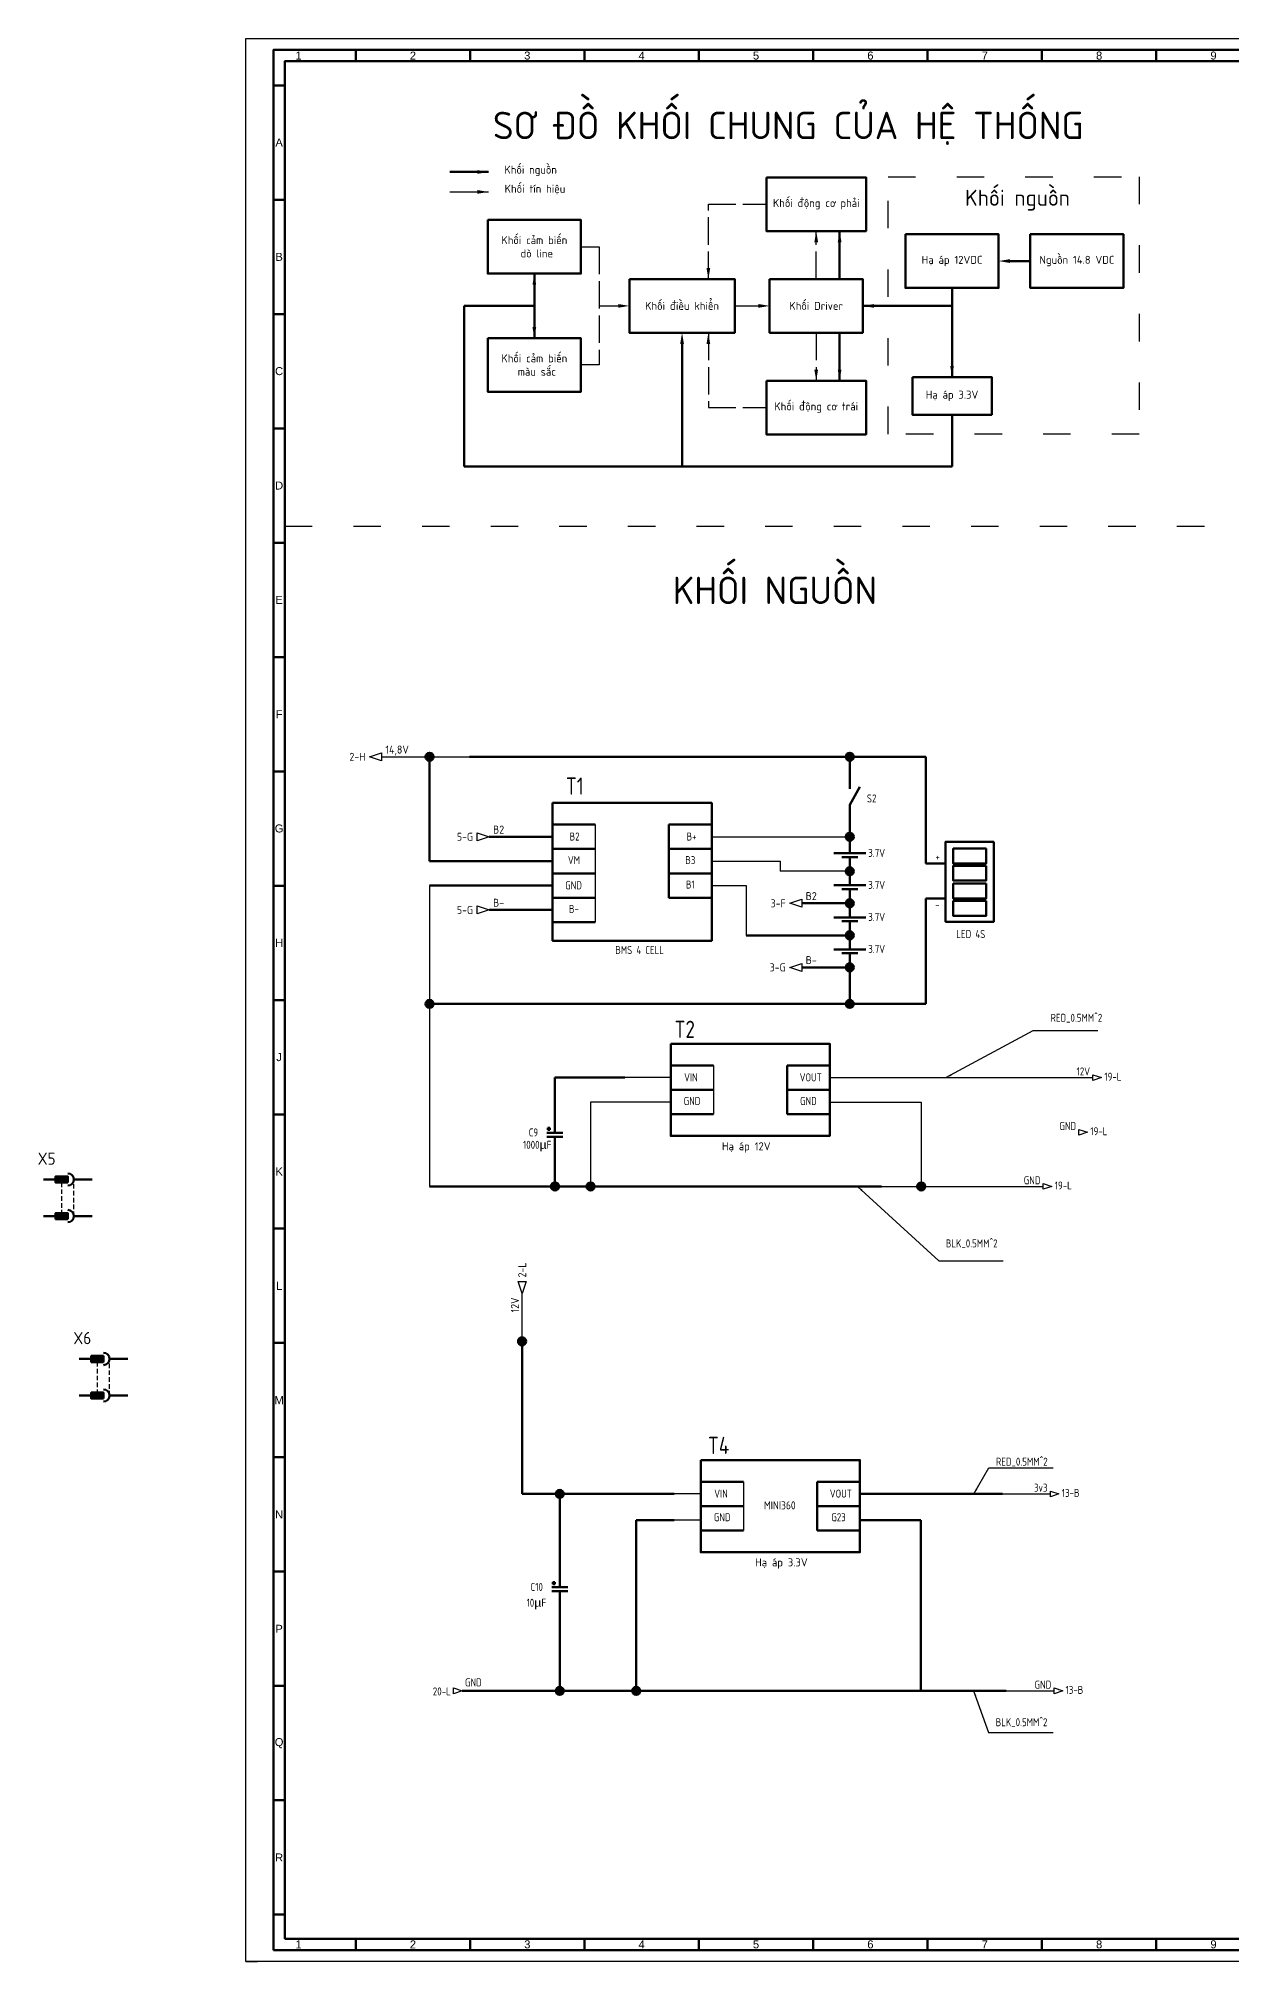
# Model space of a CAD drawing. Extents: x -73 to 5488, y -2262 to 3535.
# Drawn here: x -73 to 449, y -531 to 310 of the extents above; entities that cross this region are included whole.
import ezdxf
from ezdxf.enums import TextEntityAlignment as Align

# ---------------------------------------------------------------- set-up
doc = ezdxf.new("R2010")
doc.units = 0
for name, pattern in [('ACAD_ISO02W100', [15, 12, -3]), ('ACAD_ISO03W100', [30, 12, -18]), ('ACISOWELD', [3, 2, -1])]:
    doc.linetypes.add(name, pattern=pattern)
for name, color, linetype, lineweight in [('BLK_0.5mm^2', 7, 'Continuous', 50), ('Khung_ten', 7, 'Continuous', 70), ('Lien dam 05', 2, 'Continuous', 50), ('Net dut025', 150, 'ACAD_ISO03W100', 25), ('Net khuat', 140, 'ACISOWELD', 25), ('Text', 3, 'Continuous', 25), ('Truc Tam025', 210, 'ACAD_ISO02W100', 25)]:
    doc.layers.add(name, color=color, linetype=linetype, lineweight=lineweight)
for name, color, linetype in [('SYMS', 7, 'Continuous'), ('TAGS', 150, 'Continuous'), ('WIREREF', 52, 'Continuous'), ('WIREREF_DEST', 7, 'Continuous'), ('XREF', 7, 'Continuous')]:
    doc.layers.add(name, color=color, linetype=linetype)
doc.styles.add('3 ITALIC', font='tcvn+7284-2003i.ttf', dxfattribs={"height": 2.5})
doc.styles.add('Annotative', font='arial.ttf')
doc.styles.get("Standard").update_dxf_attribs({"font": 'isocp2.shx', "width": 0.9, "height": 3.5})
doc.styles.add('VN', font='Microsoft YaHei UI.ttf', dxfattribs={"width": 0.8})
doc.styles.add('WD_IEC 3.5', font='isocp2.shx', dxfattribs={"width": 0.9, "height": 3.5})
doc.styles.add('WD_IEC_2.5mm', font='isocp2.shx', dxfattribs={"width": 0.9, "height": 2.5})
doc.dimstyles.get("Standard").update_dxf_attribs({"dimtxt": 2.5, "dimasz": 0.18, "dimexe": 0.18, "dimexo": 0.0625, "dimgap": 0.09, "dimtad": 0, "dimtih": 1, "dimtoh": 1, "dimdec": 4, "dimzin": 0, "dimdsep": 46, "dimtxsty": 'Standard', "dimcen": 0.09, "dimadec": 0, "dimazin": 0, "dimtfac": 1, "dimtdec": 4, "dimtofl": 0, "dimtmove": 0, "dimatfit": 3, "dimfxl": 1, "dimtolj": 1, "dimtzin": 0, "dimarcsym": 0})

# ---------------------------------------------------------------- blocks, each defined once
blk = doc.blocks.new('VBA1')
for p, q in [((-5, 0.62), (5, 0.62)), ((0, 5), (0, 0.62)), ((-2.5, -0.62), (2.5, -0.62)), ((0, -0.62), (0, -5))]:
    blk.add_line(p, q)
at = {"style": 'WD_IEC 3.5'}
for tag, p in [('INST', (-5.5, 9)), ('LOC', (-5.5, 5.5)), ('TAG1', (-5.5, 2)), ('RATING1', (-5.5, -4.85)), ('DESC2', (-5.5, -12.35)), ('DESC1', (-5.5, -8.85)), ('DESC3', (-5.5, -15.85))]:
    blk.add_attdef(tag, text='', height=2.5, dxfattribs=at).set_placement(p, align=Align.RIGHT)
blk.add_attdef('TERM01', (-1, 2.42), '', height=2, rotation=90, dxfattribs=at)
for tag, p, height, flags in [('X2TERM01', (0, 5), 0.32, 1), ('MFG', (3.38, 4), 1.5, 9), ('CAT', (3.38, 1.5), 1.5, 9), ('X8TERM02', (0, -5), 0.32, 1), ('ASSYCODE', (1, -6.5), 1, 1), ('FAMILY', (1, -8), 1, 1), ('CATDESC', (1, -9.5), 1, 1)]:
    blk.add_attdef(tag, p, '', height=height, dxfattribs=dict(at, flags=flags))
blk.add_attdef('TERM02', text='', height=2, rotation=90, dxfattribs=at).set_placement((-1, -2.84), align=Align.RIGHT)
at = {"lineweight": 15, "style": 'WD_IEC 3.5'}
blk.add_attdef('XREF', text='', height=2.5, dxfattribs=at).set_placement((-5.5, -20.5), align=Align.RIGHT)
blk = doc.blocks.new('VCR21')
for p, q in [((0, 7.5), (0, 2.5)), ((0, -2.5), (-3.12, 3.12)), ((0, -2.5), (0, -7.5))]:
    blk.add_line(p, q)
at = {"style": 'WD_IEC 3.5'}
for tag, p in [('INST', (-5.25, 6.75)), ('LOC', (-5.25, 3.75)), ('TAG2', (-5.25, 0.75)), ('DESC1', (-5.25, -6.75)), ('XREF', (-5.25, -3.75)), ('DESC3', (-5.25, -12.75)), ('DESC2', (-5.25, -9.75))]:
    blk.add_attdef(tag, text='', height=2.5, dxfattribs=at).set_placement(p, align=Align.RIGHT)
blk.add_attdef('TERM01', text='', height=2, rotation=90, dxfattribs=at).set_placement((-1, 7.5), align=Align.RIGHT)
at = {"style": 'WD_IEC 3.5', "flags": 1}
for tag, p, height in [('X2TERM01', (0, 7.5), 0.32), ('X4LINK', (-2.75, 0), 0.32), ('X1LINK', (-0.5, 0), 0.32), ('CONTACT', (4, -3.5), 1), ('FAMILY', (4, -5), 1), ('COMMON', (5.25, -4.75), 1), ('X8TERM02', (0, -7.5), 0.32)]:
    blk.add_attdef(tag, p, '', height=height, dxfattribs=at)
at = {"style": 'WD_IEC 3.5'}
blk.add_attdef('TERM02', (-1, -7.5), '', height=2, rotation=90, dxfattribs=at)
blk = doc.blocks.new('VCA1EL')
for p, q in [((-2.5, 1.875), (-1.25, 1.875)), ((-2.5, 0.625), (2.5, 0.625)), ((-1.875, 1.25), (-1.875, 2.5)), ((0, 5), (0, 0.625)), ((-2.5, -0.625), (2.5, -0.625)), ((0, -0.625), (0, -5))]:
    blk.add_line(p, q)
at = {"style": 'WD_IEC 3.5'}
for tag, p in [('INST', (-5.25, 9)), ('LOC', (-5.25, 5.5)), ('TAG1', (-5.25, 2)), ('DESC1', (-5.25, -6.85)), ('DESC3', (-5.25, -13.85)), ('DESC2', (-5.25, -10.35))]:
    blk.add_attdef(tag, text='', height=2.5, dxfattribs=at).set_placement(p, align=Align.RIGHT)
at = {"lineweight": 15, "style": 'WD_IEC 3.5'}
blk.add_attdef('RATING1', text='', height=2.5, dxfattribs=at).set_placement((-5.25, -2.1), align=Align.RIGHT)
at = {"style": 'WD_IEC 3.5'}
blk.add_attdef('TERM01', text='', height=2, rotation=90, dxfattribs=at).set_placement((-1, 5), align=Align.RIGHT)
blk.add_attdef('TERM02', (-1, -5), '', height=2, rotation=90, dxfattribs=at)
at = {"style": 'WD_IEC 3.5', "flags": 1}
for tag, p, height in [('X2TERM01', (0, 5), 0.32), ('MFG', (2.75, 4), 1.5), ('CAT', (2.75, 1.5), 1.5), ('X8TERM02', (0, -5), 0.32), ('ASSYCODE', (1, -2.125), 1), ('FAMILY', (1, -3.625), 1), ('CATDESC', (1, -5.125), 1)]:
    blk.add_attdef(tag, p, '', height=height, dxfattribs=at)
blk = doc.blocks.new('HA1S3')
blk.add_lwpolyline([(-3.75, 0), (0, 1.25), (0, -1.25)], close=True)
at = {"style": 'WD_IEC 3.5'}
blk.add_attdef('XREF', text='', height=2.5, dxfattribs=at).set_placement((-5, 0), align=Align.MIDDLE_RIGHT)
at = {"style": 'WD_IEC 3.5', "flags": 1}
blk.add_attdef('SIGCODE', text='', height=1, dxfattribs=at).set_placement((-2.5, 1.8), align=Align.RIGHT)
at = {"style": 'WD_IEC 3.5'}
for tag, p, height, flags in [('X1TERM01', (0, 0), 0.32, 1), ('WIRENO', (1.25, 1), 2.5, 8)]:
    blk.add_attdef(tag, p, '', height=height, dxfattribs=dict(at, flags=flags))
blk.add_attdef('DESC1', text='', height=2.5, dxfattribs=at).set_placement((1.25, -1), align=Align.TOP_LEFT)
blk = doc.blocks.new('HA1D3')
blk.add_lwpolyline([(0, 0), (-3.75, -1.25), (-3.75, 1.25)], close=True)
at = {"style": 'WD_IEC 3.5'}
blk.add_attdef('XREF', text='', height=2.5, dxfattribs=at).set_placement((-5, 0), align=Align.MIDDLE_RIGHT)
at = {"style": 'WD_IEC 3.5', "flags": 1}
blk.add_attdef('SIGCODE', text='', height=1, dxfattribs=at).set_placement((-2.5, 1.8), align=Align.RIGHT)
at = {"style": 'WD_IEC 3.5'}
for tag, p, height, flags in [('X1TERM01', (0, 0), 0.32, 1), ('WIRENO', (1.25, 1), 2.5, 8)]:
    blk.add_attdef(tag, p, '', height=height, dxfattribs=dict(at, flags=flags))
blk.add_attdef('DESC1', text='', height=2.5, dxfattribs=at).set_placement((1.25, -1), align=Align.TOP_LEFT)
blk = doc.blocks.new('HA1D2')
blk.add_lwpolyline([(0, 0), (-1.25, 3.75), (1.25, 3.75)], close=True)
at = {"style": 'WD_IEC 3.5'}
blk.add_attdef('XREF', text='', height=2.5, rotation=90, dxfattribs=at).set_placement((0, 5), align=Align.MIDDLE_LEFT)
at = {"style": 'WD_IEC 3.5', "flags": 1}
blk.add_attdef('SIGCODE', text='', height=1, dxfattribs=at).set_placement((-2.5, 1.8), align=Align.RIGHT)
blk.add_attdef('X8TERM01', (0, 0), '', height=0.32, dxfattribs=at)
at = {"style": 'WD_IEC 3.5', "flags": 8}
blk.add_attdef('WIRENO', text='', height=2.5, rotation=90, dxfattribs=at).set_placement((-1, -1.25), align=Align.RIGHT)
at = {"style": 'WD_IEC 3.5'}
blk.add_attdef('DESC1', text='', height=2.5, rotation=90, dxfattribs=at).set_placement((1, -1.25), align=Align.TOP_RIGHT)
blk = doc.blocks.new('VC01PJ')
for p, q in [((0, 2.5), (0, 5)), ((0, -5), (0, -1.25))]:
    blk.add_line(p, q)
blk.add_lwpolyline([(-0.63, 0), (0.62, 0), (0.62, 2.5), (-0.63, 2.5)], close=True)
blk.add_arc((0, 0), 1.25, 180, 0)
blk.add_solid([(-0.63, 2.5), (-0.63, 0), (0.62, 2.5), (0.62, 0)])
at = {"style": 'WD_IEC 3.5'}
for tag, p in [('INST', (-5.25, 8)), ('TAG1', (-5.25, 2)), ('LOC', (-5.25, 5)), ('DESC1', (-5.25, -5.6)), ('DESC2', (-5.25, -8.6)), ('DESC3', (-5.25, -11.6))]:
    blk.add_attdef(tag, text='', height=2.5, dxfattribs=at).set_placement(p, align=Align.RIGHT)
blk.add_attdef('TERM02', text='', height=2, rotation=90, dxfattribs=at).set_placement((-1, 5), align=Align.RIGHT)
at = {"style": 'WD_IEC 3.5', "flags": 1}
for tag, p, height in [('X2TERM02', (0, 5), 0.32), ('X2TERMDESC02', (0, 4.48), 0.32), ('MFG', (2.75, 4), 1.5), ('X4LINK', (-1.25, 1.25), 0.32), ('X1LINK', (1.25, 1.25), 0.32), ('CAT', (2.75, 1.5), 1.5), ('ASSYCODE', (2.75, -2.75), 1), ('FAMILY', (2.75, -4.25), 1), ('X8TERM01', (0, -5), 0.32), ('X8TERMDESC01', (0, -5.52), 0.32), ('CATDESC', (2.75, -5.75), 1)]:
    blk.add_attdef(tag, p, '', height=height, dxfattribs=at)
at = {"style": 'WD_IEC 3.5'}
blk.add_attdef('TERM01', (-1, -5), '', height=2, rotation=90, dxfattribs=at)
blk = doc.blocks.new('HA1S1')
blk.add_lwpolyline([(0, 1.25), (3.75, 0), (0, -1.25)], close=True)
at = {"style": 'WD_IEC 3.5'}
for tag, height, flags, p in [('WIRENO', 2.5, 8, (-1.25, 1)), ('SIGCODE', 1, 1, (5, 1.8))]:
    blk.add_attdef(tag, text='', height=height, dxfattribs=dict(at, flags=flags)).set_placement(p, align=Align.RIGHT)
at = {"style": 'WD_IEC 3.5', "flags": 1}
blk.add_attdef('X4TERM01', (0, 0), '', height=0.32, dxfattribs=at)
at = {"style": 'WD_IEC 3.5'}
blk.add_attdef('XREF', text='', height=2.5, dxfattribs=at).set_placement((5, 0), align=Align.MIDDLE_LEFT)
blk.add_attdef('DESC1', text='', height=2.5, dxfattribs=at).set_placement((-1.25, -1), align=Align.TOP_RIGHT)

msp = doc.modelspace()

# ---------------------------------------------------------------- hatches: boundary and pattern name
at = {"layer": 'Lien dam 05'}
h = msp.add_hatch(color=256, dxfattribs=at)
h.dxf.hatch_style = 1
h.paths.add_polyline_path([(98.01, -1.92, -0.414214), (99.76, -3.67), (98.01, -3.67)])
h.paths.add_polyline_path([(98.01, -1.92), (98.01, -3.67), (96.26, -3.67, -0.414214)])
h.paths.add_polyline_path([(96.26, -3.67), (98.01, -3.67), (99.76, -3.67, -1)])
h = msp.add_hatch(color=256, dxfattribs=at)
h.dxf.hatch_style = 1
h.paths.add_polyline_path([(281.73, -1.92, -0.414214), (283.48, -3.67), (281.73, -3.67)])
h.paths.add_polyline_path([(281.73, -1.92), (281.73, -3.67), (279.98, -3.67, -0.414214)])
h.paths.add_polyline_path([(279.98, -3.67), (281.73, -3.67), (283.48, -3.67, -1)])
h = msp.add_hatch(color=256, dxfattribs=at)
h.dxf.hatch_style = 1
h.paths.add_polyline_path([(281.73, -36.9, -0.414214), (283.48, -38.65), (281.73, -38.65)])
h.paths.add_polyline_path([(281.73, -36.9), (281.73, -38.65), (279.98, -38.65, -0.414214)])
h.paths.add_polyline_path([(279.98, -38.65), (281.73, -38.65), (283.48, -38.65, -1)])
h = msp.add_hatch(color=256, dxfattribs=at)
h.dxf.hatch_style = 1
h.paths.add_polyline_path([(281.73, -51.99, -0.414214), (283.48, -53.74), (281.73, -53.74)])
h.paths.add_polyline_path([(281.73, -51.99), (281.73, -53.74), (279.98, -53.74, -0.414214)])
h.paths.add_polyline_path([(279.98, -53.74), (281.73, -53.74), (283.48, -53.74, -1)])
h = msp.add_hatch(color=256, dxfattribs=at)
h.dxf.hatch_style = 1
h.paths.add_polyline_path([(281.73, -65.99, -0.414214), (283.48, -67.74), (281.73, -67.74)])
h.paths.add_polyline_path([(281.73, -65.99), (281.73, -67.74), (279.98, -67.74, -0.414214)])
h.paths.add_polyline_path([(279.98, -67.74), (281.73, -67.74), (283.48, -67.74, -1)])
h = msp.add_hatch(color=256, dxfattribs=at)
h.dxf.hatch_style = 1
h.paths.add_polyline_path([(281.73, -79.99, -0.414214), (283.48, -81.74), (281.73, -81.74)])
h.paths.add_polyline_path([(281.73, -79.99), (281.73, -81.74), (279.98, -81.74, -0.414214)])
h.paths.add_polyline_path([(279.98, -81.74), (281.73, -81.74), (283.48, -81.74, -1)])
h = msp.add_hatch(color=256, dxfattribs=at)
h.dxf.hatch_style = 1
h.paths.add_polyline_path([(281.73, -93.99, -0.414214), (283.48, -95.74), (281.73, -95.74)])
h.paths.add_polyline_path([(281.73, -93.99), (281.73, -95.74), (279.98, -95.74, -0.414214)])
h.paths.add_polyline_path([(279.98, -95.74), (281.73, -95.74), (283.48, -95.74, -1)])
h = msp.add_hatch(color=256, dxfattribs=at)
h.dxf.hatch_style = 1
h.paths.add_polyline_path([(98.01, -113.49, 0.414214), (99.76, -111.74), (98.01, -111.74)])
h.paths.add_polyline_path([(98.01, -113.49), (98.01, -111.74), (96.26, -111.74, 0.414214)])
h.paths.add_polyline_path([(96.26, -111.74), (98.01, -111.74), (99.76, -111.74, 1)])
h = msp.add_hatch(color=256, dxfattribs=at)
h.dxf.hatch_style = 1
h.paths.add_polyline_path([(281.73, -109.99, -0.414214), (283.48, -111.74), (281.73, -111.74)])
h.paths.add_polyline_path([(281.73, -109.99), (281.73, -111.74), (279.98, -111.74, -0.414214)])
h.paths.add_polyline_path([(279.98, -111.74), (281.73, -111.74), (283.48, -111.74, -1)])
h = msp.add_hatch(color=256, dxfattribs=at)
h.dxf.hatch_style = 1
h.paths.add_polyline_path([(152.87, -189.81, 0.414214), (151.12, -191.56), (152.87, -191.56)])
h.paths.add_polyline_path([(152.87, -189.81), (152.87, -191.56), (154.62, -191.56, 0.414214)])
h.paths.add_polyline_path([(154.62, -191.56), (152.87, -191.56), (151.12, -191.56, 1)])
h = msp.add_hatch(color=256, dxfattribs=at)
h.dxf.hatch_style = 1
h.paths.add_polyline_path([(168.44, -189.81, 0.414214), (166.69, -191.56), (168.44, -191.56)])
h.paths.add_polyline_path([(168.44, -189.81), (168.44, -191.56), (170.19, -191.56, 0.414214)])
h.paths.add_polyline_path([(170.19, -191.56), (168.44, -191.56), (166.69, -191.56, 1)])
h = msp.add_hatch(color=256, dxfattribs=at)
h.dxf.hatch_style = 1
h.paths.add_polyline_path([(312.99, -189.81, 0.414214), (311.24, -191.56), (312.99, -191.56)])
h.paths.add_polyline_path([(312.99, -189.81), (312.99, -191.56), (314.74, -191.56, 0.414214)])
h.paths.add_polyline_path([(314.74, -191.56), (312.99, -191.56), (311.24, -191.56, 1)])
h = msp.add_hatch(color=256, dxfattribs=at)
h.dxf.hatch_style = 1
h.paths.add_polyline_path([(138.45, -257.55, 0.414214), (136.7, -259.3), (138.45, -259.3)])
h.paths.add_polyline_path([(138.45, -257.55), (138.45, -259.3), (140.2, -259.3, 0.414214)])
h.paths.add_polyline_path([(140.2, -259.3), (138.45, -259.3), (136.7, -259.3, 1)])
h = msp.add_hatch(color=256, dxfattribs=at)
h.dxf.hatch_style = 1
h.paths.add_polyline_path([(154.94, -324.27, 0.414214), (153.19, -326.02), (154.94, -326.02)])
h.paths.add_polyline_path([(154.94, -324.27), (154.94, -326.02), (156.69, -326.02, 0.414214)])
h.paths.add_polyline_path([(156.69, -326.02), (154.94, -326.02), (153.19, -326.02, 1)])
h = msp.add_hatch(color=256, dxfattribs=at)
h.dxf.hatch_style = 1
h.paths.add_polyline_path([(154.94, -410.39, 0.414214), (153.19, -412.14), (154.94, -412.14)])
h.paths.add_polyline_path([(154.94, -410.39), (154.94, -412.14), (156.69, -412.14, 0.414214)])
h.paths.add_polyline_path([(156.69, -412.14), (154.94, -412.14), (153.19, -412.14, 1)])
h = msp.add_hatch(color=256, dxfattribs=at)
h.dxf.hatch_style = 1
h.paths.add_polyline_path([(188.38, -410.39, 0.414214), (186.63, -412.14), (188.38, -412.14)])
h.paths.add_polyline_path([(188.38, -410.39), (188.38, -412.14), (190.13, -412.14, 0.414214)])
h.paths.add_polyline_path([(190.13, -412.14), (188.38, -412.14), (186.63, -412.14, 1)])

# ---------------------------------------------------------------- linework, layer by layer
for p, q in [((208.42, 153.97), (208.42, 176.89)), ((17.76, -530.52), (22.76, -530.52))]:
    msp.add_line(p, q)
msp.add_lwpolyline([(17.76, -530.52), (17.76, 310.48), (1206.76, 310.48), (1206.76, -530.52), (17.76, -530.52)], close=True)
at = {"layer": 'BLK_0.5mm^2'}
msp.add_line((142.42, -412.14), (112.3, -412.14), dxfattribs=at)
at = {"layer": 'Khung_ten'}
for p, q in [((65.76, 300.48), (65.76, 305.48)), ((115.76, 300.48), (115.76, 305.48)), ((165.76, 300.48), (165.76, 305.48)), ((215.76, 300.48), (215.76, 305.48)), ((265.76, 300.48), (265.76, 305.48)), ((315.76, 300.48), (315.76, 305.48)), ((365.76, 300.48), (365.76, 305.48)), ((415.76, 300.48), (415.76, 305.48)), ((34.76, 289.98), (29.76, 289.98)), ((34.76, 239.98), (29.76, 239.98)), ((34.76, 189.98), (29.76, 189.98)), ((34.76, 139.98), (29.76, 139.98)), ((34.76, 89.98), (29.76, 89.98)), ((34.76, 39.98), (29.76, 39.98)), ((34.76, -10.02), (29.76, -10.02)), ((34.76, -60.02), (29.76, -60.02)), ((34.76, -110.02), (29.76, -110.02)), ((34.76, -160.02), (29.76, -160.02)), ((34.76, -210.02), (29.76, -210.02)), ((34.76, -260.02), (29.76, -260.02)), ((34.76, -310.02), (29.76, -310.02)), ((34.76, -360.02), (29.76, -360.02)), ((34.76, -410.02), (29.76, -410.02)), ((29.76, -460.02), (34.76, -460.02)), ((29.76, -510.02), (34.76, -510.02)), ((65.76, -525.52), (65.76, -520.52)), ((115.76, -525.52), (115.76, -520.52)), ((165.76, -525.52), (165.76, -520.52)), ((215.76, -525.52), (215.76, -520.52)), ((265.76, -525.52), (265.76, -520.52)), ((315.76, -525.52), (315.76, -520.52)), ((365.76, -525.52), (365.76, -520.52)), ((415.76, -525.52), (415.76, -520.52))]:
    msp.add_line(p, q, dxfattribs=at)
for points in [[(29.76, -525.52), (1201.76, -525.52), (1201.76, 305.48), (29.76, 305.48)], [(34.76, -520.52), (1196.76, -520.52), (1196.76, 300.48), (34.76, 300.48)]]:
    msp.add_lwpolyline(points, close=True, dxfattribs=at)
at = {"layer": 'Lien dam 05'}
for p, q in [((106.91, 252.1), (123.84, 252.1)), ((277.3, 205.26), (277.3, 226.26)), ((351.72, 213.14), (360.66, 213.14)), ((143.84, 179.41), (143.84, 207.64)), ((113.13, 123.31), (113.13, 193.53)), ((113.13, 193.53), (143.84, 193.53)), ((326.45, 193.53), (287.44, 193.53)), ((326.45, 162.41), (326.45, 201.41)), ((208.42, 176.89), (208.42, 123.31)), ((277.3, 181.79), (277.3, 160.79)), ((326.45, 145.95), (326.45, 123.31)), ((158.99, 123.31), (113.13, 123.31)), ((326.45, 123.31), (158.99, 123.31)), ((98.01, -49.32), (98.01, -3.67)), ((115.49, -3.67), (272.99, -3.67)), ((194.2, -3.67), (215.2, -3.67)), ((259.19, -3.67), (314.99, -3.67)), ((281.73, -3.67), (281.73, -10.67)), ((314.99, -50.33), (314.99, -3.67)), ((151.83, -43.98), (151.83, -33.32)), ((170.49, -33.32), (151.83, -33.32)), ((202.71, -43.98), (202.71, -33.32)), ((221.38, -33.32), (202.71, -33.32)), ((281.73, -31.67), (281.73, -39.74)), ((124.06, -38.65), (151.83, -38.65)), ((126.27, -49.32), (98.01, -49.32)), ((126.27, -49.32), (151.83, -49.32)), ((170.49, -43.98), (151.83, -43.98)), ((151.83, -54.65), (151.83, -43.98)), ((170.49, -43.98), (151.83, -43.98)), ((221.38, -43.98), (202.71, -43.98)), ((202.71, -54.65), (202.71, -43.98)), ((221.38, -43.98), (202.71, -43.98)), ((323.66, -50.33), (314.99, -50.33)), ((170.49, -54.65), (151.83, -54.65)), ((170.49, -54.65), (151.83, -54.65)), ((151.83, -65.32), (151.83, -54.65)), ((170.49, -54.65), (151.83, -54.65)), ((221.38, -54.65), (202.71, -54.65)), ((221.38, -54.65), (202.71, -54.65)), ((221.38, -54.65), (202.71, -54.65)), ((202.71, -65.32), (202.71, -54.65)), ((221.38, -54.65), (202.71, -54.65)), ((126.27, -59.98), (98.01, -59.98)), ((126.27, -59.98), (151.83, -59.98)), ((170.49, -65.32), (151.83, -65.32)), ((151.83, -75.98), (151.83, -65.32)), ((170.49, -65.32), (151.83, -65.32)), ((221.38, -65.32), (202.71, -65.32)), ((221.38, -65.32), (202.71, -65.32)), ((323.66, -65.64), (314.99, -65.64)), ((314.99, -65.64), (314.99, -111.74)), ((124.06, -70.65), (151.83, -70.65)), ((281.73, -67.74), (260.73, -67.74)), ((170.49, -75.98), (151.83, -75.98)), ((170.49, -75.98), (151.83, -75.98)), ((281.73, -81.74), (236.38, -81.74)), ((281.73, -81.74), (281.73, -87.87)), ((281.73, -86.12), (281.73, -87.87)), ((281.73, -89.62), (281.73, -112.56)), ((260.73, -95.74), (281.73, -95.74)), ((281.73, -95.74), (281.73, -111.74)), ((98.01, -111.74), (314.99, -111.74)), ((281.73, -111.74), (281.73, -112.56)), ((203.44, -149.32), (203.44, -138.65)), ((222.11, -138.65), (203.44, -138.65)), ((254.33, -149.32), (254.33, -138.65)), ((272.99, -138.65), (254.33, -138.65)), ((183.44, -143.98), (152.87, -143.98)), ((183.44, -143.98), (152.87, -143.98)), ((152.87, -143.98), (152.87, -166)), ((222.11, -149.32), (203.44, -149.32)), ((203.44, -159.98), (203.44, -149.32)), ((222.11, -149.32), (203.44, -149.32)), ((272.99, -149.32), (254.33, -149.32)), ((254.33, -159.98), (254.33, -149.32)), ((272.99, -149.32), (254.33, -149.32)), ((152.87, -166), (152.87, -166)), ((222.11, -159.98), (203.44, -159.98)), ((222.11, -159.98), (203.44, -159.98)), ((272.99, -159.98), (254.33, -159.98)), ((272.99, -159.98), (254.33, -159.98)), ((152.87, -175.98), (152.87, -191.56)), ((159.17, -191.56), (98.01, -191.56)), ((180.17, -191.56), (159.17, -191.56)), ((295.67, -191.56), (180.17, -191.56)), ((138.45, -326.02), (138.45, -257.55)), ((204.99, -326.02), (138.45, -326.02)), ((154.94, -360.74), (154.94, -326.02)), ((216.61, -331.35), (216.61, -320.68)), ((235.28, -320.68), (216.61, -320.68)), ((267.49, -331.35), (267.49, -320.68)), ((286.16, -320.68), (267.49, -320.68)), ((286.16, -326.02), (297.78, -326.02)), ((297.78, -326.02), (348.44, -326.02)), ((235.28, -331.35), (216.61, -331.35)), ((216.61, -342.02), (216.61, -331.35)), ((235.28, -331.35), (216.61, -331.35)), ((286.16, -331.35), (267.49, -331.35)), ((267.49, -342.02), (267.49, -331.35)), ((286.16, -331.35), (267.49, -331.35)), ((204.99, -337.51), (188.38, -337.51)), ((188.38, -337.51), (188.38, -412.14)), ((235.28, -342.02), (216.61, -342.02)), ((235.28, -342.02), (216.61, -342.02)), ((286.16, -342.02), (267.49, -342.02)), ((286.16, -342.02), (267.49, -342.02)), ((286.16, -337.51), (297.78, -337.51)), ((297.78, -337.51), (312.87, -337.51)), ((312.87, -337.51), (312.87, -412.14)), ((154.94, -364.76), (154.94, -364.76)), ((154.94, -374.74), (154.94, -412.14)), ((138.45, -412.14), (350.07, -412.14)), ((152.9, -412.14), (181.57, -412.14))]:
    msp.add_line(p, q, dxfattribs=at)
for points in [[(245.3, 249.72), (288.84, 249.72), (288.84, 226.26), (245.3, 226.26)], [(123.47, 231.1), (164.21, 231.1), (164.21, 207.64), (123.47, 207.64)], [(306.08, 224.87), (346.82, 224.87), (346.82, 201.41), (306.08, 201.41)], [(360.66, 224.87), (401.4, 224.87), (401.4, 201.41), (360.66, 201.41)], [(185.42, 205.26), (231.42, 205.26), (231.42, 181.79), (185.42, 181.79)], [(246.7, 205.26), (287.44, 205.26), (287.44, 181.79), (246.7, 181.79)], [(123.47, 179.41), (164.21, 179.41), (164.21, 155.95), (123.47, 155.95)], [(245.3, 160.79), (288.84, 160.79), (288.84, 137.33), (245.3, 137.33)], [(309.12, 162.41), (343.78, 162.41), (343.78, 145.95), (309.12, 145.95)], [(151.83, -23.83), (221.38, -23.83), (221.38, -84.13), (151.83, -84.13)], [(344.66, -40.78), (323.66, -40.78), (323.66, -75.78), (344.66, -75.78)], [(341.33, -43.8), (326.97, -43.8), (326.97, -50.33), (341.33, -50.33)], [(341.33, -51.3), (326.97, -51.3), (326.97, -57.83), (341.33, -57.83)], [(341.33, -59.11), (326.97, -59.11), (326.97, -65.64), (341.33, -65.64)], [(341.33, -66.69), (326.97, -66.69), (326.97, -73.22), (341.33, -73.22)], [(203.44, -129.17), (272.99, -129.17), (272.99, -169.47), (203.44, -169.47)], [(216.61, -311.2), (286.16, -311.2), (286.16, -351.5), (216.61, -351.5)]]:
    msp.add_lwpolyline(points, close=True, dxfattribs=at)
for centre in [(98.01, -3.67), (281.73, -3.67), (281.73, -38.65), (281.73, -53.74), (281.73, -67.74), (281.73, -81.74), (281.73, -95.74), (98.01, -111.74), (281.73, -111.74), (152.87, -191.56), (168.44, -191.56), (312.99, -191.56), (138.45, -259.3), (154.94, -326.02), (154.94, -412.14), (188.38, -412.14)]:
    msp.add_circle(centre, 1.75, dxfattribs=at)
for points in [[(118.94, 252.91), (123.84, 252.1), (118.94, 251.28)], [(118.94, 244.18), (123.84, 243.37), (118.94, 242.55)], [(267.89, 221.36), (267.07, 226.26), (266.25, 221.36)], [(278.11, 221.36), (277.3, 226.26), (276.48, 221.36)], [(351.72, 213.95), (346.82, 213.14), (351.72, 212.32)], [(143.02, 202.74), (143.84, 207.64), (144.66, 202.74)], [(220.74, 210.16), (219.92, 205.26), (219.1, 210.16)], [(180.52, 194.34), (185.42, 193.53), (180.52, 192.71)], [(241.8, 194.34), (246.7, 193.53), (241.8, 192.71)], [(292.34, 194.34), (287.44, 193.53), (292.34, 192.71)], [(144.66, 184.31), (143.84, 179.41), (143.02, 184.31)], [(209.24, 176.89), (208.42, 181.79), (207.6, 176.89)], [(220.74, 176.89), (219.92, 181.79), (219.1, 176.89)], [(267.89, 165.69), (267.07, 160.79), (266.25, 165.69)], [(278.11, 165.69), (277.3, 160.79), (276.48, 165.69)], [(327.27, 167.31), (326.45, 162.41), (325.63, 167.31)]]:
    msp.add_solid(points, dxfattribs=at)
at = {"layer": 'Net dut025'}
msp.add_line((34.76, 97.22), (1196.76, 97.22), dxfattribs=at)
msp.add_lwpolyline([(298.49, 250.02), (408.3, 250.02), (408.3, 137.47), (298.49, 137.47)], close=True, dxfattribs=at)
at = {"layer": 'Net khuat'}
for p, q in [((-62.8, -189.85), (-62.8, -205.85)), ((-57.47, -204.52), (-57.47, -188.52)), ((-47.21, -268.33), (-47.21, -284.33)), ((-41.88, -283), (-41.88, -266.99))]:
    msp.add_line(p, q, dxfattribs=at)
at = {"layer": 'SYMS'}
for p, q in [((77.01, -3.67), (276.03, -3.67)), ((170.49, -33.32), (170.49, -43.98)), ((221.38, -33.32), (221.38, -43.98)), ((221.38, -38.65), (236.38, -38.65)), ((236.38, -38.65), (281.73, -38.65)), ((170.49, -43.98), (170.49, -54.65)), ((221.38, -43.98), (221.38, -54.65)), ((221.38, -49.32), (236.38, -49.32)), ((236.38, -49.32), (251.38, -49.32)), ((251.38, -49.32), (251.38, -53.74)), ((170.49, -54.65), (170.49, -65.32)), ((221.38, -54.65), (221.38, -65.32)), ((281.73, -53.74), (251.38, -53.74)), ((98.01, -59.98), (98.01, -191.56)), ((170.49, -65.32), (170.49, -75.98)), ((221.38, -59.98), (236.38, -59.98)), ((236.38, -59.98), (236.38, -81.74)), ((222.11, -138.65), (222.11, -149.32)), ((272.99, -138.65), (272.99, -149.32)), ((203.44, -143.98), (183.44, -143.98)), ((222.11, -149.32), (222.11, -159.98)), ((272.99, -143.98), (292.99, -143.98)), ((272.99, -149.32), (272.99, -159.98)), ((292.99, -143.98), (388.04, -143.98)), ((183.44, -154.65), (168.44, -154.65)), ((168.44, -154.65), (168.44, -191.56)), ((203.44, -154.65), (183.44, -154.65)), ((272.99, -154.65), (292.99, -154.65)), ((292.99, -154.65), (312.99, -154.65)), ((312.99, -154.65), (312.99, -191.56)), ((271.29, -191.56), (366.34, -191.56)), ((138.53, -259.3), (138.53, -238.35)), ((216.61, -326.02), (204.99, -326.02)), ((235.28, -320.68), (235.28, -331.35)), ((286.16, -320.68), (286.16, -331.35)), ((348.44, -326.02), (369.44, -326.02)), ((235.28, -331.35), (235.28, -342.02)), ((286.16, -331.35), (286.16, -342.02)), ((216.61, -337.51), (204.99, -337.51)), ((350.07, -412.14), (371.07, -412.14))]:
    msp.add_line(p, q, dxfattribs=at)
at = {"layer": 'Truc Tam025'}
for p, q in [((106.91, 243.37), (123.84, 243.37)), ((219.92, 205.26), (219.92, 237.99)), ((219.92, 237.99), (245.3, 237.99)), ((164.21, 219.37), (172.22, 219.37)), ((172.22, 219.37), (172.22, 167.68)), ((267.07, 205.26), (267.07, 226.26)), ((172.22, 193.53), (180.52, 193.53)), ((231.42, 193.53), (246.7, 193.53)), ((219.92, 181.79), (219.92, 149.06)), ((267.07, 181.79), (267.07, 160.79)), ((172.22, 167.68), (164.21, 167.68)), ((219.92, 149.06), (245.3, 149.06))]:
    msp.add_line(p, q, dxfattribs=at)

# ---------------------------------------------------------------- block references
at = {"layer": 'BLK_0.5mm^2'}
ref = msp.add_blockref('VC01PJ', (-60.14, -188.52), dxfattribs=dict(at, xscale=2.13333866664, yscale=2.13333866664, zscale=2.13333866664, rotation=90.00000000000001))
ref.add_attrib('TAG1', 'X5', dxfattribs={"layer": 'TAGS', "height": 5.333, "style": 'WD_IEC 3.5'}).set_placement((-65.47, -182.06), align=Align.RIGHT)
at = {"layer": 'BLK_0.5mm^2', "xscale": 2.13333866664, "yscale": 2.13333866664, "zscale": 2.13333866664, "rotation": 90.00000000000001}
for p in [(-60.14, -204.52), (-44.54, -283)]:
    msp.add_blockref('VC01PJ', p, dxfattribs=at)
at = {"layer": 'BLK_0.5mm^2'}
ref = msp.add_blockref('VC01PJ', (-44.54, -266.99), dxfattribs=dict(at, xscale=2.13333866664, yscale=2.13333866664, zscale=2.13333866664, rotation=90.00000000000001))
ref.add_attrib('TAG1', 'X6', dxfattribs={"layer": 'TAGS', "height": 5.333, "style": 'WD_IEC 3.5'}).set_placement((-49.88, -260.54), align=Align.RIGHT)
at = {"layer": 'Lien dam 05'}
ref = msp.add_blockref('VCR21', (281.73, -21.17), dxfattribs=dict(at, xscale=-1.4, yscale=1.4, zscale=1.4))
ref.add_attrib('TAG2', 'S2', dxfattribs={"layer": 'TAGS', "height": 3.5, "style": 'WD_IEC 3.5', "width": 0.9}).set_placement((293.39, -20.12), align=Align.TOP_RIGHT)
ref = msp.add_blockref('VBA1', (281.73, -46.74), dxfattribs=dict(at, xscale=-1.4, yscale=1.4, zscale=1.4))
ref.add_attrib('TAG1', '3.7V', dxfattribs={"layer": 'TAGS', "height": 3.5, "style": 'WD_IEC 3.5', "width": 0.9}).set_placement((297.17, -43.94), align=Align.TOP_RIGHT)
ref = msp.add_blockref('VBA1', (281.73, -60.74), dxfattribs=dict(at, xscale=-1.4, yscale=1.4, zscale=1.4))
ref.add_attrib('TAG1', '3.7V', dxfattribs={"layer": 'TAGS', "height": 3.5, "style": 'WD_IEC 3.5', "width": 0.9}).set_placement((297.17, -57.94), align=Align.TOP_RIGHT)
ref = msp.add_blockref('VBA1', (281.73, -74.74), dxfattribs=dict(at, xscale=-1.4, yscale=1.4, zscale=1.4))
ref.add_attrib('TAG1', '3.7V', dxfattribs={"layer": 'TAGS', "height": 3.5, "style": 'WD_IEC 3.5', "width": 0.9}).set_placement((297.17, -71.94), align=Align.TOP_RIGHT)
ref = msp.add_blockref('VBA1', (281.73, -88.74), dxfattribs=dict(at, xscale=-1.4, yscale=1.4, zscale=1.4))
ref.add_attrib('TAG1', '3.7V', dxfattribs={"layer": 'TAGS', "height": 3.5, "style": 'WD_IEC 3.5', "width": 0.9}).set_placement((297.17, -85.94), align=Align.TOP_RIGHT)
ref = msp.add_blockref('VCA1EL', (152.87, -168.98), dxfattribs=dict(at, xscale=1.4, yscale=1.4, zscale=1.4))
ref.add_attrib('TAG1', 'C9', dxfattribs={"layer": 'TAGS', "height": 3.5, "style": 'WD_IEC 3.5', "width": 0.9}).set_placement((145.52, -166.18), align=Align.TOP_RIGHT)
ref = msp.add_blockref('VCA1EL', (154.94, -367.74), dxfattribs=dict(at, xscale=1.4, yscale=1.4, zscale=1.4))
ref.add_attrib('TAG1', 'C10', dxfattribs={"layer": 'TAGS', "height": 3.5, "style": 'WD_IEC 3.5', "width": 0.9}).set_placement((147.59, -364.94), align=Align.TOP_RIGHT)
at = {"layer": 'SYMS'}
ref = msp.add_blockref('HA1S3', (77.01, -3.67), dxfattribs=dict(at, xscale=1.4, yscale=1.4, zscale=1.4))
ref.add_attrib('XREF', '2-H', dxfattribs={"layer": 'XREF', "height": 3.5, "style": 'WD_IEC 3.5'}).set_placement((70.01, -3.67), align=Align.MIDDLE_RIGHT)
ref.add_attrib('WIRENO', '14,8V', (78.76, -2.27), dxfattribs={"layer": 'WIREREF', "height": 3.5, "style": 'WD_IEC 3.5', "flags": 8})
ref = msp.add_blockref('HA1D3', (124.06, -38.65), dxfattribs=dict(at, xscale=1.4, yscale=1.4, zscale=1.4))
ref.add_attrib('XREF', '5-G', dxfattribs={"layer": 'XREF', "height": 3.5, "style": 'WD_IEC 3.5'}).set_placement((117.06, -38.65), align=Align.MIDDLE_RIGHT)
ref.add_attrib('WIRENO', 'B2', (125.81, -37.25), dxfattribs={"layer": 'WIREREF_DEST', "height": 3.5, "style": 'WD_IEC 3.5', "flags": 8})
ref = msp.add_blockref('HA1D3', (124.06, -70.65), dxfattribs=dict(at, xscale=1.4, yscale=1.4, zscale=1.4))
ref.add_attrib('XREF', '5-G', dxfattribs={"layer": 'XREF', "height": 3.5, "style": 'WD_IEC 3.5'}).set_placement((117.06, -70.65), align=Align.MIDDLE_RIGHT)
ref.add_attrib('WIRENO', 'B-', (125.81, -69.25), dxfattribs={"layer": 'WIREREF_DEST', "height": 3.5, "style": 'WD_IEC 3.5', "flags": 8})
ref = msp.add_blockref('HA1S3', (260.73, -67.74), dxfattribs=dict(at, xscale=1.4, yscale=1.4, zscale=1.4))
ref.add_attrib('XREF', '3-F', dxfattribs={"layer": 'XREF', "height": 3.5, "style": 'WD_IEC 3.5'}).set_placement((253.73, -67.74), align=Align.MIDDLE_RIGHT)
ref.add_attrib('WIRENO', 'B2', (262.48, -66.34), dxfattribs={"layer": 'WIREREF', "height": 3.5, "style": 'WD_IEC 3.5', "flags": 8})
ref = msp.add_blockref('HA1S3', (260.73, -95.74), dxfattribs=dict(at, xscale=1.4, yscale=1.4, zscale=1.4))
ref.add_attrib('XREF', '3-G', dxfattribs={"layer": 'XREF', "height": 3.5, "style": 'WD_IEC 3.5'}).set_placement((253.73, -95.74), align=Align.MIDDLE_RIGHT)
ref.add_attrib('WIRENO', 'B-', (262.48, -94.34), dxfattribs={"layer": 'WIREREF', "height": 3.5, "style": 'WD_IEC 3.5', "flags": 8})
ref = msp.add_blockref('HA1S1', (388.04, -143.98), dxfattribs=at)
ref.add_attrib('XREF', '19-L', dxfattribs={"layer": 'XREF', "height": 3.5, "style": 'WD_IEC 3.5', "width": 0.9}).set_placement((393.04, -141.81), align=Align.TOP_LEFT)
ref.add_attrib('WIRENO', '12V', dxfattribs={"layer": 'WIREREF', "height": 3.5, "style": 'WD_IEC 3.5', "width": 0.9, "flags": 8}).set_placement((386.79, -139.52), align=Align.TOP_RIGHT)
ref = msp.add_blockref('HA1S1', (381.9, -167.83), dxfattribs=at)
ref.add_attrib('XREF', '19-L', dxfattribs={"layer": 'XREF', "height": 3.5, "style": 'WD_IEC 3.5', "width": 0.9}).set_placement((386.9, -165.66), align=Align.TOP_LEFT)
ref.add_attrib('WIRENO', 'GND', dxfattribs={"layer": 'WIREREF', "height": 3.5, "style": 'WD_IEC 3.5', "width": 0.9, "flags": 8}).set_placement((380.65, -163.37), align=Align.TOP_RIGHT)
ref = msp.add_blockref('HA1S1', (366.34, -191.56), dxfattribs=at)
ref.add_attrib('XREF', '19-L', dxfattribs={"layer": 'XREF', "height": 3.5, "style": 'WD_IEC 3.5', "width": 0.9}).set_placement((371.34, -189.39), align=Align.TOP_LEFT)
ref.add_attrib('WIRENO', 'GND', dxfattribs={"layer": 'WIREREF', "height": 3.5, "style": 'WD_IEC 3.5', "width": 0.9, "flags": 8}).set_placement((365.09, -187.1), align=Align.TOP_RIGHT)
ref = msp.add_blockref('HA1D2', (138.53, -238.35), dxfattribs=dict(at, xscale=1.4, yscale=1.4, zscale=1.4))
ref.add_attrib('XREF', '2-L', dxfattribs={"layer": 'XREF', "height": 3.5, "rotation": 90, "style": 'WD_IEC 3.5'}).set_placement((138.53, -231.35), align=Align.MIDDLE_LEFT)
ref.add_attrib('WIRENO', '12V', dxfattribs={"layer": 'WIREREF_DEST', "height": 3.5, "rotation": 90, "style": 'WD_IEC 3.5', "flags": 8}).set_placement((137.13, -240.1), align=Align.RIGHT)
ref = msp.add_blockref('HA1S1', (369.44, -326.02), dxfattribs=at)
ref.add_attrib('XREF', '13-B', dxfattribs={"layer": 'XREF', "height": 3.5, "style": 'WD_IEC 3.5', "width": 0.9}).set_placement((374.44, -323.84), align=Align.TOP_LEFT)
ref.add_attrib('WIRENO', '3v3', dxfattribs={"layer": 'WIREREF', "height": 3.5, "style": 'WD_IEC 3.5', "width": 0.9, "flags": 8}).set_placement((368.19, -321.55), align=Align.TOP_RIGHT)
ref = msp.add_blockref('HA1D3', (112.3, -412.14), dxfattribs=at)
ref.add_attrib('XREF', '20-L', dxfattribs={"layer": 'XREF', "height": 3.5, "style": 'WD_IEC 3.5', "width": 0.9}).set_placement((107.3, -410.64), align=Align.TOP_RIGHT)
ref.add_attrib('WIRENO', 'GND', dxfattribs={"layer": 'WIREREF_DEST', "height": 3.5, "style": 'WD_IEC 3.5', "width": 0.9, "flags": 8}).set_placement((113.55, -406.69), align=Align.TOP_LEFT)
ref = msp.add_blockref('HA1S1', (371.07, -412.14), dxfattribs=at)
ref.add_attrib('XREF', '13-B', dxfattribs={"layer": 'XREF', "height": 3.5, "style": 'WD_IEC 3.5', "width": 0.9}).set_placement((376.07, -409.97), align=Align.TOP_LEFT)
ref.add_attrib('WIRENO', 'GND', dxfattribs={"layer": 'WIREREF', "height": 3.5, "style": 'WD_IEC 3.5', "width": 0.9, "flags": 8}).set_placement((369.82, -407.68), align=Align.TOP_RIGHT)

# ---------------------------------------------------------------- texts
at = {"layer": 'Khung_ten', "char_height": 3.5, "attachment_point": 5, "style": 'Annotative'}
for s, insert, width in [('1', (40.76, 302.98), 50), ('1', (40.76, 302.98), 50), ('2', (90.76, 302.98), 50), ('2', (90.76, 302.98), 50), ('3', (140.76, 302.98), 50), ('3', (140.76, 302.98), 50), ('4', (190.76, 302.98), 50), ('4', (190.76, 302.98), 50), ('5', (240.76, 302.98), 50), ('5', (240.76, 302.98), 50), ('6', (290.76, 302.98), 50), ('6', (290.76, 302.98), 50), ('7', (340.76, 302.98), 50), ('7', (340.76, 302.98), 50), ('8', (390.76, 302.98), 50), ('8', (390.76, 302.98), 50), ('9', (440.76, 302.98), 50), ('9', (440.76, 302.98), 50), ('A', (32.26, 264.98), 5), ('B', (32.26, 214.98), 5), ('C', (32.26, 164.98), 5), ('D', (32.26, 114.98), 5), ('E', (32.26, 64.98), 5), ('F', (32.26, 14.98), 5), ('G', (32.26, -35.02), 5), ('H', (32.26, -85.02), 5), ('J', (32.26, -135.02), 5), ('K', (32.26, -185.02), 5), ('L', (32.26, -235.02), 5), ('M', (32.26, -285.02), 5), ('N', (32.26, -335.02), 5), ('P', (32.26, -385.02), 5), ('Q', (32.26, -435.02), 5), ('R', (32.26, -485.02), 5), ('1', (40.76, -523.02), 50), ('2', (90.76, -523.02), 50), ('3', (140.76, -523.02), 50), ('4', (190.76, -523.02), 50), ('5', (240.76, -523.02), 50), ('6', (290.76, -523.02), 50), ('7', (340.76, -523.02), 50), ('8', (390.76, -523.02), 50), ('9', (440.76, -523.02), 50)]:
    msp.add_mtext(s, dxfattribs=dict(at, insert=insert, width=width))
at = {"layer": 'Lien dam 05'}
for s, width, insert, char_height, attachment_point, style in [('SƠ ĐỒ KHỐI CHUNG CỦA HỆ THỐNG', 331.8238, (254.85, 271.17), 12, 5, '3 ITALIC'), ('KHỐI NGUỒN', 340.3134, (248.99, 69.12), 12, 5, '3 ITALIC'), ('{\\fISOCPEUR|b0|i0|c0|p34;+}', 21, (319.26, -47.37), 3.5, 4, 'VN'), ('{\\fISOCPEUR|b0|i0|c0|p34;-}', 21, (319.08, -68.21), 3.5, 4, 'VN')]:
    msp.add_mtext_dynamic_manual_height_columns(s, width=width, gutter_width=24.5, heights=[0], dxfattribs=dict(at, insert=insert, char_height=char_height, attachment_point=attachment_point, style=style))
at = {"layer": 'Lien dam 05', "attachment_point": 5, "style": 'Annotative'}
for s, insert, char_height, width in [('\\pxqc;{\\fTCVN 7284|b0|i0|c0|p34;Khối nguồn}', (142.23, 252.56), 3.5, 40.7372), ('\\pxqc;{\\fTCVN 7284|b0|i0|c0|p34;Khối tín hiệu}', (144.12, 244.37), 3.5, 40.7372), ('\\pxqc;{\\fTCVN 7284|b0|i0|c0|p34;Khối nguồn}', (355.04, 239.75), 7, 58.2779), ('\\pxqc;{\\fTCVN 7284|b0|i0|c0|p34;Khối động cơ phải}', (267.07, 237.99), 3.5, 40.7372), ('\\pxqc;{\\fTCVN 7284|b0|i0|c0|p34;Khối cảm biến\\P dò line}', (143.84, 219.37), 3.5, 40.7372), ('\\pxqc;{\\fTCVN 7284|b0|i0|c0|p34;Hạ áp 12VDC}', (326.45, 213.14), 3.5, 40.7372), ('\\pxqc;{\\fTCVN 7284|b0|i0|c0|p34;Nguồn 14.8 VDC}', (381.03, 213.14), 3.5, 40.7372), ('\\pxqc;{\\fTCVN 7284|b0|i0|c0|p34;Khối điều khiển}', (208.42, 193.53), 3.5, 46.0018), ('\\pxqc;{\\fTCVN 7284|b0|i0|c0|p34;Khối Driver}', (267.07, 193.53), 3.5, 40.7372), ('\\pxqc;{\\fTCVN 7284|b0|i0|c0|p34;Khối cảm biến\\P màu sắc}', (143.84, 167.68), 3.5, 40.7372), ('\\pxqc;{\\fTCVN 7284|b0|i0|c0|p34;Khối động cơ trái}', (267.07, 149.06), 3.5, 40.7372), ('\\pxqc;{\\fTCVN 7284|b0|i0|c0|p34;Hạ áp 3.3V}', (326.45, 154.18), 3.5, 34.6638)]:
    msp.add_mtext(s, dxfattribs=dict(at, insert=insert, char_height=char_height, width=width))
at = {"layer": 'SYMS', "char_height": 3.5, "style": 'WD_IEC_2.5mm'}
for s, insert, attachment_point in [('\\A1;RED_0.5MM^ 2', (369.5, -119.89), 7), ('\\A1;BLK_0.5MM^ 2', (323.74, -214.71), 1), ('\\A1;RED_0.5MM^ 2', (345.63, -314), 7), ('\\A1;BLK_0.5MM^ 2', (345.54, -424.11), 1)]:
    msp.add_mtext(s, dxfattribs=dict(at, insert=insert, attachment_point=attachment_point))
at = {"layer": 'TAGS', "attachment_point": 4, "style": 'WD_IEC 3.5'}
for s, insert, char_height in [('T1', (157.64, -16.45), 7.5), ('LED 4S', (328.33, -81.17), 3.5), ('T2', (205.13, -122.84), 7.5), ('T4', (219.72, -304.81), 7.5)]:
    msp.add_mtext_dynamic_manual_height_columns(s, width=21, gutter_width=24.5, heights=[0], dxfattribs=dict(at, insert=insert, char_height=char_height))
at = {"layer": 'TAGS', "char_height": 3.5, "attachment_point": 4}
for s, insert in [('BMS 4 CELL', (179.25, -88.15)), ('\\pxqc;{\\fTCVN 7284|b0|i0|c0|p34;\\W1;Hạ áp 12V}', (212.06, -174.52)), ('{\\fTCVN 7284|b0|i0|c0|p34;MINI360}', (244.25, -331.02)), ('\\pxqc;{\\fTCVN 7284|b0|i0|c0|p34;\\W1;Hạ áp 3.3V}', (227.42, -356.47))]:
    msp.add_mtext_dynamic_manual_height_columns(s, width=48.8735, gutter_width=24.5, heights=[0], dxfattribs=dict(at, insert=insert))
at = {"layer": 'Text', "char_height": 3.5, "style": 'WD_IEC 3.5'}
for s, width, insert, attachment_point in [('B2', 17.5, (163.61, -38.53), 6), ('B+', 17.5, (214.75, -38.53), 6), ('GND', 17.5, (164.62, -59.86), 6), ('VIN', 17.5, (215.23, -143.86), 6), ('VOUT', 17.5, (269.49, -143.86), 6), ('1000{\\fISOCTEUR|b0|i0|c0|p49;μ}F', 11.4875, (138.89, -171.59), 1), ('VIN', 17.5, (228.39, -325.89), 6), ('VOUT', 17.5, (282.66, -325.89), 6), ('10{\\fISOCTEUR|b0|i0|c0|p49;μ}F', 11.4875, (140.44, -371.85), 1)]:
    msp.add_mtext_dynamic_manual_height_columns(s, width=width, gutter_width=24.5, heights=[0], dxfattribs=dict(at, insert=insert, attachment_point=attachment_point))
at = {"layer": 'Text', "char_height": 3.5, "attachment_point": 1}
for s, insert in [('\\pxqc;VM', (151.83, -47.1)), ('\\pxqc;B3', (202.71, -47.1)), ('\\pxqc;B1', (202.71, -57.77)), ('\\pxqc;B-', (151.83, -68.44)), ('\\pxqc;GND', (203.44, -152.44)), ('\\pxqc;GND', (254.33, -152.44)), ('\\pxqc;GND', (216.61, -334.47)), ('\\pxqc;G23', (267.49, -334.47))]:
    msp.add_mtext_dynamic_manual_height_columns(s, width=18.6667, gutter_width=26.67, heights=[0], dxfattribs=dict(at, insert=insert))

# ---------------------------------------------------------------- leaders
at = {"layer": 'SYMS', "annotation_type": 0, "has_hookline": 1, "hookline_direction": 0}
for points, text_width in [([(323.8, -143.98), (361.98, -123.4), (364.48, -123.4)], 25.07), ([(285.17, -191.56), (320.61, -224.04), (323.11, -224.04)], 25.09), ([(335.98, -326.02), (342.5, -314.63), (345, -314.63)], 25.07), ([(335.9, -412.1), (342.42, -430.34), (344.92, -430.34)], 25.09)]:
    msp.add_leader(points, dimstyle='Standard', override={"dimtxt": 2.5, "dimasz": 2.5, "dimexe": 1.25, "dimexo": 0.625, "dimgap": 0.625, "dimtad": 1, "dimtoh": 0, "dimdec": 4, "dimzin": 8, "dimlunit": 6, "dimtxsty": 'Standard', "dimcen": 2.5, "dimtdec": 4, "dimtofl": 1, "dimtmove": 0, "dimtvp": 1}, dxfattribs=dict(at, text_width=text_width))

doc.saveas('drawing.dxf')
